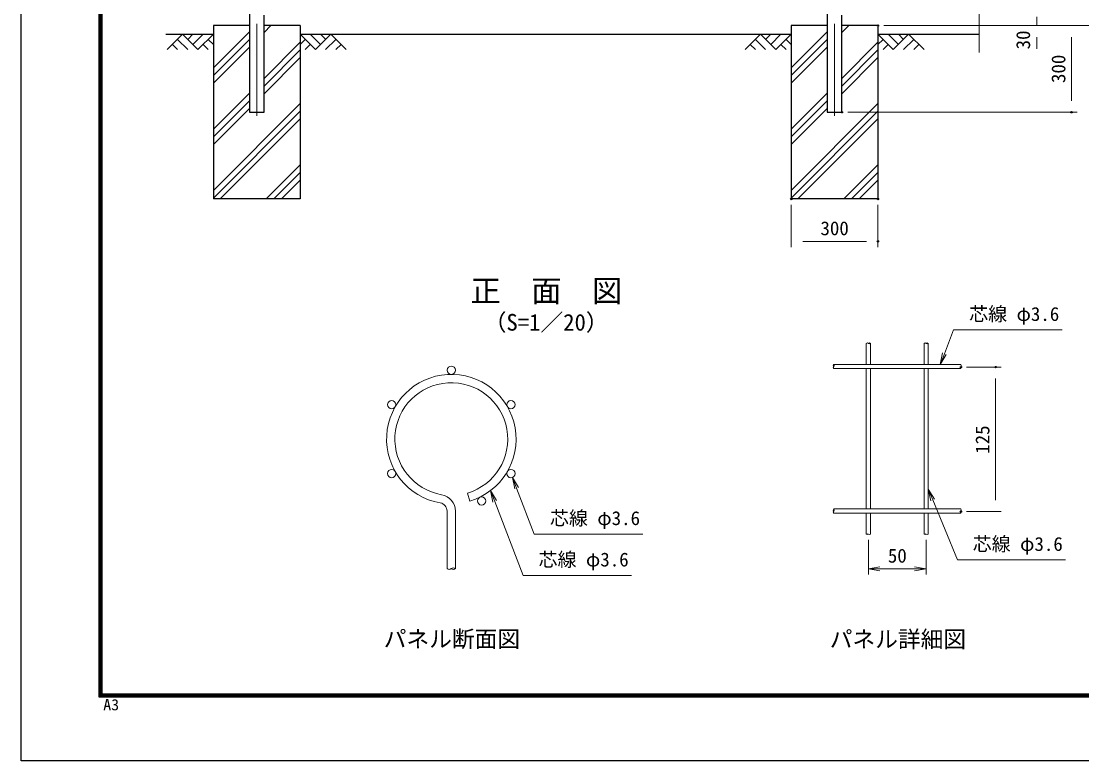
# Model space of a CAD drawing. Units: millimetres, scale not verified, with parts at other scales. Extents: x -4200 to 4200, y -2970 to 2970.
# Drawn here: x -4200 to -529, y -2970 to -411 of the extents above; entities that cross this region are included whole.
import ezdxf
from ezdxf.enums import TextEntityAlignment as Align

# ---------------------------------------------------------------- set-up
doc = ezdxf.new("R2010")
doc.units = ezdxf.units.MM
doc.header["$LTSCALE"] = 10
doc.header["$PDMODE"] = 32
doc.header["$PDSIZE"] = 5
doc.linetypes.add('USER1', pattern=[50.8, 31.75, -6.35, 6.35, -6.35])
for name, color, linetype, lineweight in [('0-0_D-TTL-TXT', 7, 'Continuous', 25), ('0-3_D-STR4', 7, 'Continuous', 25), ('0-4_D-STR-DIM', 7, 'Continuous', 13), ('0-7_D-STR1', 1, 'Continuous', 25), ('0-8_D-BMK', 2, 'USER1', 13), ('0-9_D-STR2', 7, 'Continuous', 13), ('0-B_D-BGD', 7, 'Continuous', 25), ('0-C_D-DCR-HCH', 7, 'Continuous', 13), ('0-D_D-STR-TXT', 7, 'Continuous', 13), ('0-E_D-TTL', 7, 'Continuous', 25)]:
    doc.layers.add(name, color=color, linetype=linetype, lineweight=lineweight)
doc.layers.add('0-6_Defpoints', color=7, linetype='Continuous')
doc.styles.add('ＭＳ ゴシック', font='')
doc.styles.get('ＭＳ ゴシック').set_extended_font_data('MS Gothic')

msp = doc.modelspace()

# ---------------------------------------------------------------- linework, layer by layer
at = {"layer": '0-3_D-STR4'}
for p, q in [((-3534.97, -426.02), (-3534.97, -1026.02)), ((-3410.37, -426.02), (-3534.97, -426.02)), ((-3234.97, -426.02), (-3359.57, -426.02)), ((-3234.97, -426.02), (-3234.97, -1026.02)), ((-1534.97, -426.02), (-1534.97, -1026.02)), ((-1410.37, -426.02), (-1534.97, -426.02)), ((-1234.97, -426.02), (-1359.57, -426.02)), ((-1234.97, -426.02), (-1234.97, -1026.02)), ((-3234.97, -1026.02), (-3534.97, -1026.02)), ((-1234.97, -1026.02), (-1534.97, -1026.02))]:
    msp.add_line(p, q, dxfattribs=at)
at = {"layer": '0-4_D-STR-DIM'}
for p, q in [((-884.97, -519.02), (-884.97, 463.33)), ((-684.97, -426.02), (-684.97, -396.02)), ((-1214.97, -426.02), (-664.97, -426.02)), ((-1214.97, -426.02), (-544.97, -426.02)), ((-1214.97, -426.02), (-544.97, -426.02)), ((-1214.97, -426.02), (-424.97, -426.02)), ((-684.97, -466.02), (-684.97, -506.02)), ((-564.97, -466.02), (-564.97, -686.02)), ((-1339.57, -726.02), (-544.97, -726.02)), ((-1534.97, -1046.02), (-1534.97, -1192.66)), ((-1234.97, -1046.02), (-1234.97, -1192.66)), ((-1494.97, -1172.66), (-1274.97, -1172.66)), ((-927.89, -1607.71), (-807.89, -1607.71)), ((-827.89, -2067.71), (-827.89, -1647.71)), ((-927.89, -2107.71), (-807.89, -2107.71)), ((-1267.89, -2205.91), (-1267.89, -2325.63)), ((-1067.89, -2205.91), (-1067.89, -2325.63)), ((-1227.89, -2312.3), (-1267.89, -2305.63)), ((-1227.89, -2305.63), (-1107.89, -2305.63)), ((-1107.89, -2298.97), (-1067.89, -2305.63))]:
    msp.add_line(p, q, dxfattribs=at)
for points in [[(-1227.89, -2298.97), (-1267.89, -2305.63), (-1227.89, -2305.63)], [(-1107.89, -2312.3), (-1067.89, -2305.63), (-1107.89, -2305.63)]]:
    msp.add_lwpolyline(points, dxfattribs=at)
for centre, radius, start, end in [((-1271.49, -1529.53), 5.11, 45.18146, 134.81854), ((-1264.29, -1529.53), 5.11, 45.18146, 134.81854), ((-1264.29, -1522.29), 5.11, 225.18146, 314.81854), ((-1071.49, -1529.53), 5.11, 45.18146, 134.81854), ((-1064.29, -1529.53), 5.11, 45.18146, 134.81854), ((-1064.29, -1522.29), 5.11, 225.18146, 314.81854), ((-1384.26, -1602.31), 5.11, 135.18146, 224.81854), ((-1384.26, -1609.51), 5.11, 135.18146, 224.81854), ((-1391.51, -1602.31), 5.11, 315.18146, 44.81854), ((-944.26, -1609.51), 5.11, 135.18146, 224.81854), ((-951.51, -1602.31), 5.11, 315.18146, 44.81854), ((-951.51, -1609.51), 5.11, 315.18146, 44.81854), ((-1384.26, -2102.31), 5.11, 135.18146, 224.81854), ((-1384.26, -2109.51), 5.11, 135.18146, 224.81854), ((-1391.51, -2102.31), 5.11, 315.18146, 44.81854), ((-944.26, -2109.51), 5.11, 135.18146, 224.81854), ((-951.51, -2102.31), 5.11, 315.18146, 44.81854), ((-951.51, -2109.51), 5.11, 315.18146, 44.81854), ((-1271.49, -2189.53), 5.11, 45.18146, 134.81854), ((-1271.49, -2182.29), 5.11, 225.18146, 314.81854), ((-1264.29, -2182.29), 5.11, 225.18146, 314.81854), ((-1071.49, -2189.53), 5.11, 45.18146, 134.81854), ((-1071.49, -2182.29), 5.11, 225.18146, 314.81854), ((-1064.29, -2182.29), 5.11, 225.18146, 314.81854), ((-2718.7, -2295.57), 12, 233.12027, 306.87973), ((-2704.3, -2314.77), 12, 53.12027, 126.87973), ((-2704.3, -2295.57), 12, 233.12027, 306.87973)]:
    msp.add_arc(centre, radius, start, end, dxfattribs=at)
at = {"layer": '0-6_Defpoints'}
for p in [(-1234.97, -426.02), (-1359.57, -726.02), (-564.97, -726.02), (-1534.97, -1026.02), (-1234.97, -1026.02), (-1234.97, -1172.66), (-947.89, -1607.71), (-827.89, -1607.71), (-947.89, -2107.71)]:
    msp.add_point(p, dxfattribs=at)
at = {"layer": '0-7_D-STR1'}
msp.add_line((-1410.37, 196.23), (-1410.37, -726.02), dxfattribs=at)
for points in [[(-3410.37, 196.23), (-3410.37, -726.02), (-3359.57, -726.02), (-3359.57, -389.84)], [(-1410.37, -726.02), (-1359.57, -726.02), (-1359.57, -389.84)]]:
    msp.add_lwpolyline(points, dxfattribs=at)
at = {"layer": '0-8_D-BMK'}
for p, q in [((-3384.97, -738.02), (-3384.97, 1731.72)), ((-1384.97, -738.02), (-1384.97, 1731.72))]:
    msp.add_line(p, q, dxfattribs=at)
at = {"layer": '0-9_D-STR2'}
for p, q in [((-1275.09, -1525.91), (-1275.09, -1598.71)), ((-1260.69, -1525.91), (-1260.69, -1598.71)), ((-1075.09, -1525.91), (-1075.09, -1598.71)), ((-1060.69, -1525.91), (-1060.69, -1598.71)), ((-947.89, -1598.71), (-1387.89, -1598.71)), ((-947.89, -1613.11), (-1387.89, -1613.11)), ((-1275.09, -1613.11), (-1275.09, -2098.71)), ((-1260.69, -1613.11), (-1260.69, -2098.71)), ((-1075.09, -1613.11), (-1075.09, -2098.71)), ((-1060.69, -1613.11), (-1060.69, -2098.71)), ((-2655.72, -2043.97), (-2647.49, -2071.57)), ((-2725.9, -2305.17), (-2725.9, -2105.99)), ((-2697.1, -2305.17), (-2697.1, -2105.99)), ((-947.89, -2098.71), (-1387.89, -2098.71)), ((-947.89, -2113.11), (-1387.89, -2113.11)), ((-1275.09, -2113.11), (-1275.09, -2185.91)), ((-1260.69, -2113.11), (-1260.69, -2185.91)), ((-1075.09, -2113.11), (-1075.09, -2185.91)), ((-1060.69, -2113.11), (-1060.69, -2185.91))]:
    msp.add_line(p, q, dxfattribs=at)
for centre in [(-2711.5, -1618.51), (-2917.96, -1737.71), (-2505.04, -1737.71), (-2917.96, -1976.11), (-2505.04, -1976.11), (-2606.55, -2070.97)]:
    msp.add_circle(centre, 14.4, dxfattribs=at)
for centre, radius, start, end in [((-2711.5, -1856.91), 224, 286.60421, 260.16066), ((-2711.5, -1856.91), 195.2, 286.60421, 260.16066), ((-2754.7, -2105.99), 57.6, 0, 80.16066), ((-2754.7, -2105.99), 28.8, 0, 80.16066)]:
    msp.add_arc(centre, radius, start, end, dxfattribs=at)
at = {"layer": '0-B_D-BGD'}
for p, q in [((-3699.97, -456.02), (-3534.97, -456.02)), ((-3234.97, -456.02), (-1534.97, -456.02)), ((-1234.97, -456.02), (-884.97, -456.02))]:
    msp.add_line(p, q, dxfattribs=at)
at = {"layer": '0-C_D-DCR-HCH'}
for p, q in [((-3359.57, -449.57), (-3336.02, -426.02)), ((-1359.57, -449.57), (-1336.02, -426.02)), ((-3641.4, -456.02), (-3694.61, -509.23)), ((-3659.14, -473.76), (-3623.5, -509.23)), ((-3641.4, -456.02), (-3588.19, -509.23)), ((-3623.66, -473.76), (-3605.92, -456.02)), ((-3605.92, -491.5), (-3570.45, -456.02)), ((-3588.19, -509.23), (-3534.97, -456.02)), ((-3552.71, -473.76), (-3534.97, -491.41)), ((-3534.97, -571.94), (-3410.37, -447.34)), ((-3534.97, -598.46), (-3410.37, -473.86)), ((-3181.76, -509.23), (-3234.97, -456.02)), ((-3217.24, -473.76), (-3234.97, -491.41)), ((-3164.03, -491.5), (-3199.5, -456.02)), ((-3128.55, -456.02), (-3181.76, -509.23)), ((-3146.2, -473.85), (-3164.03, -456.02)), ((-3110.81, -473.76), (-3146.45, -509.23)), ((-3128.55, -456.02), (-3075.34, -509.23)), ((-1641.4, -456.02), (-1694.61, -509.23)), ((-1659.14, -473.76), (-1623.5, -509.23)), ((-1641.4, -456.02), (-1588.19, -509.23)), ((-1623.66, -473.76), (-1605.92, -456.02)), ((-1605.92, -491.5), (-1570.45, -456.02)), ((-1588.19, -509.23), (-1534.97, -456.02)), ((-1552.71, -473.76), (-1534.97, -491.41)), ((-1534.97, -571.94), (-1410.37, -447.34)), ((-1534.97, -598.46), (-1410.37, -473.86)), ((-1181.76, -509.23), (-1234.97, -456.02)), ((-1217.24, -473.76), (-1234.97, -491.41)), ((-1164.03, -491.5), (-1199.5, -456.02)), ((-1128.55, -456.02), (-1181.76, -509.23)), ((-1146.2, -473.85), (-1164.03, -456.02)), ((-1110.81, -473.76), (-1146.45, -509.23)), ((-1128.55, -456.02), (-1075.34, -509.23)), ((-3676.87, -491.5), (-3659.05, -509.23)), ((-3570.45, -491.5), (-3552.63, -509.23)), ((-3534.97, -624.97), (-3410.37, -500.37)), ((-3359.57, -608.67), (-3234.97, -484.07)), ((-3359.57, -635.19), (-3234.97, -510.59)), ((-3199.5, -491.5), (-3217.32, -509.23)), ((-3093.08, -491.5), (-3110.89, -509.23)), ((-1676.87, -491.5), (-1659.05, -509.23)), ((-1570.45, -491.5), (-1552.63, -509.23)), ((-1534.97, -624.97), (-1410.37, -500.37)), ((-1359.57, -608.67), (-1234.97, -484.07)), ((-1359.57, -635.19), (-1234.97, -510.59)), ((-1199.5, -491.5), (-1217.32, -509.23)), ((-1093.08, -491.5), (-1110.89, -509.23)), ((-3359.57, -661.71), (-3234.97, -537.11)), ((-1359.57, -661.71), (-1234.97, -537.11)), ((-3534.97, -784.07), (-3410.37, -659.47)), ((-1534.97, -784.07), (-1410.37, -659.47)), ((-3534.97, -810.59), (-3410.37, -685.99)), ((-3534.97, -996.21), (-3234.97, -696.21)), ((-1534.97, -810.59), (-1410.37, -685.99)), ((-1534.97, -996.21), (-1234.97, -696.21)), ((-3534.97, -837.11), (-3410.37, -712.51)), ((-3534.97, -1022.72), (-3234.97, -722.72)), ((-1534.97, -837.11), (-1410.37, -712.51)), ((-1534.97, -1022.72), (-1234.97, -722.72)), ((-3511.76, -1026.02), (-3234.97, -749.24)), ((-1511.76, -1026.02), (-1234.97, -749.24)), ((-3352.66, -1026.02), (-3234.97, -908.34)), ((-1352.66, -1026.02), (-1234.97, -908.34)), ((-3326.14, -1026.02), (-3234.97, -934.85)), ((-1326.14, -1026.02), (-1234.97, -934.85)), ((-3299.62, -1026.02), (-3234.97, -961.37)), ((-1299.62, -1026.02), (-1234.97, -961.37))]:
    msp.add_line(p, q, dxfattribs=at)
at = {"layer": '0-D_D-STR-TXT'}
for p, q in [((-998.85, -1563.78), (-1019.44, -1598.71)), ((-2491.66, -2029.26), (-2499.85, -1989.54)), ((-2567.47, -2074.73), (-2575.66, -2035.02)), ((-1051.57, -2070.13), (-1060.69, -2030.62))]:
    msp.add_line(p, q, dxfattribs=at)
for points in [[(-1011.29, -1558.98), (-1019.44, -1598.71), (-1005.07, -1561.38), (-973.31, -1478.89), (-597.73, -1478.89)], [(-2479.22, -2024.46), (-2499.85, -1989.54), (-2485.44, -2026.86), (-2424.24, -2185.34), (-2048.66, -2185.34)], [(-2555.03, -2069.93), (-2575.66, -2035.02), (-2561.25, -2072.33), (-2462.33, -2328.47), (-2088.02, -2328.47)], [(-1039.24, -2065.04), (-1060.69, -2030.62), (-1045.4, -2067.59), (-959.81, -2274.63), (-585.5, -2274.63)]]:
    msp.add_lwpolyline(points, dxfattribs=at)
at = {"layer": '0-E_D-TTL', "color": 2}
msp.add_lwpolyline([(-4200, 2970), (4200, 2970), (4200, -2970), (-4200, -2970)], close=True, dxfattribs=at)
at = {"layer": '0-E_D-TTL'}
for points in [[(-3930, 2750), (3930, 2750), (3930, -2750), (-3930, -2750)], [(-3927.5, 2747.5), (3927.5, 2747.5), (3927.5, -2747.5), (-3927.5, -2747.5)], [(-3925, 2745), (3925, 2745), (3925, -2745), (-3925, -2745)], [(-3922.5, 2742.5), (3922.5, 2742.5), (3922.5, -2742.5), (-3922.5, -2742.5)], [(-3920, 2740), (3920, 2740), (3920, -2740), (-3920, -2740)]]:
    msp.add_lwpolyline(points, close=True, dxfattribs=at)

# ---------------------------------------------------------------- texts
at = {"layer": '0-0_D-TTL-TXT', "style": 'ＭＳ ゴシック'}
for s, height, p in [('正\u3000面\u3000図', 76.98, (-2644.87, -1405.73)), ('（S=1／20）', 57.7, (-2599.39, -1498.93)), ('パネル断面図', 57.7, (-2945.41, -2594.49)), ('パネル詳細図', 57.7, (-1401.8, -2595.41))]:
    msp.add_text(s, height=height, dxfattribs=at).set_placement(p, align=Align.BOTTOM_LEFT)
at = {"layer": '0-4_D-STR-DIM', "style": 'ＭＳ ゴシック'}
for s, p in [('30', (-693.88, -508.49)), ('300', (-571.72, -624.9)), ('125', (-834.64, -1907.71))]:
    msp.add_text(s, height=48.09, rotation=90, dxfattribs=at).set_placement(p, align=Align.BOTTOM_LEFT)
for s, p in [('300', (-1433.85, -1165.91)), ('50', (-1200.51, -2298.88))]:
    msp.add_text(s, height=48.09, dxfattribs=at).set_placement(p, align=Align.BOTTOM_LEFT)
at = {"layer": '0-D_D-STR-TXT', "style": 'ＭＳ ゴシック'}
for p in [(-919.09, -1462.5), (-2370.02, -2168.95), (-906.85, -2258.24), (-2409.38, -2312.08)]:
    msp.add_text('芯線 φ3.6', height=48.09, dxfattribs=at).set_placement(p, align=Align.BOTTOM_LEFT)
at = {"layer": '0-E_D-TTL', "style": 'ＭＳ ゴシック', "width": 1.05}
msp.add_text('A3', height=38.48, dxfattribs=at).set_placement((-3916.09, -2806.81), align=Align.BOTTOM_LEFT)

doc.saveas('drawing.dxf')
